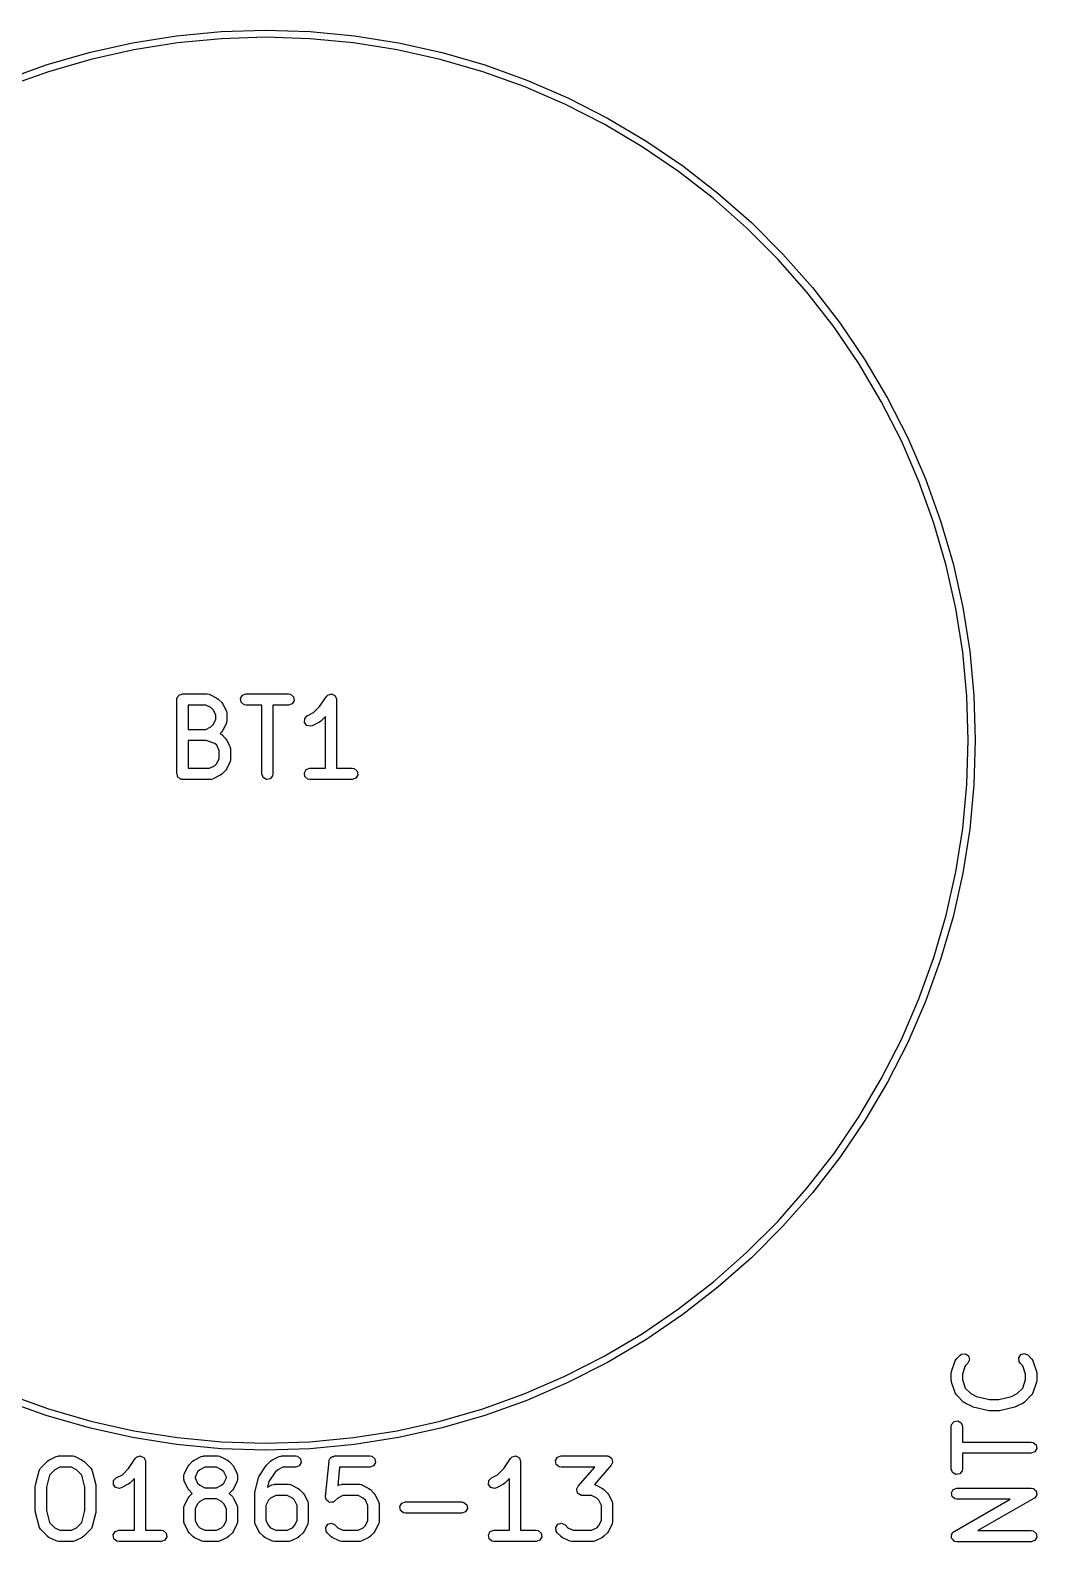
# Model space of a CAD drawing. Extents: x 0.07 to 2.33, y 0.11 to 1.81.
# Drawn here: x 0.623 to 1.156, y 1.013 to 1.813 of the extents above; entities that cross this region are included whole.
import ezdxf

# ---------------------------------------------------------------- set-up
doc = ezdxf.new("R2010")
doc.units = 0
doc.header["$MEASUREMENT"] = 0
doc.layers.add('BLACK', color=7, linetype='CONTINUOUS')

msp = doc.modelspace()

# ---------------------------------------------------------------- linework, layer by layer
at = {"layer": 'BLACK', "linetype": 'CONTINUOUS'}
for p, q in [((0.676792, 1.80633), (0.700121, 1.81003)), ((0.700121, 1.81003), (0.723636, 1.81225)), ((0.723636, 1.81225), (0.747244, 1.81299)), ((0.747244, 1.80925), (0.723871, 1.80851)), ((0.747244, 1.81299), (0.770852, 1.81225)), ((0.770617, 1.80851), (0.747244, 1.80925)), ((0.770852, 1.81225), (0.794367, 1.81003)), ((0.794367, 1.81003), (0.817697, 1.80633)), ((0.631059, 1.79459), (0.653741, 1.80118)), ((0.653741, 1.80118), (0.676792, 1.80633)), ((0.677494, 1.80265), (0.654672, 1.79755)), ((0.70059, 1.80631), (0.677494, 1.80265)), ((0.723871, 1.80851), (0.70059, 1.80631)), ((0.793898, 1.80631), (0.770617, 1.80851)), ((0.816995, 1.80265), (0.793898, 1.80631)), ((0.839816, 1.79755), (0.816995, 1.80265)), ((0.817697, 1.80633), (0.840748, 1.80118)), ((0.840748, 1.80118), (0.86343, 1.79459)), ((0.608835, 1.78659), (0.631059, 1.79459)), ((0.654672, 1.79755), (0.632216, 1.79103)), ((0.862272, 1.79103), (0.839816, 1.79755)), ((0.86343, 1.79459), (0.885653, 1.78659)), ((0.632216, 1.79103), (0.610214, 1.78311)), ((0.884274, 1.78311), (0.862272, 1.79103)), ((0.885653, 1.78659), (0.90733, 1.77721)), ((0.905736, 1.77382), (0.884274, 1.78311)), ((0.90733, 1.77721), (0.928376, 1.76649)), ((0.926571, 1.7632), (0.905736, 1.77382)), ((0.946699, 1.7513), (0.926571, 1.7632)), ((0.928376, 1.76649), (0.948707, 1.75446)), ((0.948707, 1.75446), (0.968242, 1.74119)), ((0.96604, 1.73816), (0.946699, 1.7513)), ((0.984518, 1.72382), (0.96604, 1.73816)), ((0.968242, 1.74119), (0.986905, 1.72671)), ((1.00206, 1.70836), (0.984518, 1.72382)), ((0.986905, 1.72671), (1.00462, 1.71109)), ((1.01859, 1.69182), (1.00206, 1.70836)), ((1.00462, 1.71109), (1.02132, 1.69439)), ((1.03406, 1.67428), (1.01859, 1.69182)), ((1.02132, 1.69439), (1.03694, 1.67667)), ((1.04839, 1.6558), (1.03406, 1.67428)), ((1.03694, 1.67667), (1.05142, 1.65801)), ((1.05142, 1.65801), (1.0647, 1.63847)), ((1.06154, 1.63646), (1.04839, 1.6558)), ((1.07344, 1.61634), (1.06154, 1.63646)), ((1.0647, 1.63847), (1.07672, 1.61814)), ((1.07672, 1.61814), (1.08744, 1.59709)), ((1.08406, 1.5955), (1.07344, 1.61634)), ((1.09334, 1.57404), (1.08406, 1.5955)), ((1.08744, 1.59709), (1.09683, 1.57542)), ((1.10126, 1.55204), (1.09334, 1.57404)), ((1.09683, 1.57542), (1.10483, 1.55319)), ((1.10483, 1.55319), (1.11142, 1.53051)), ((1.10779, 1.52958), (1.10126, 1.55204)), ((1.11289, 1.50676), (1.10779, 1.52958)), ((1.11142, 1.53051), (1.11657, 1.50746)), ((1.11655, 1.48366), (1.11289, 1.50676)), ((1.11657, 1.50746), (1.12026, 1.48413)), ((1.11875, 1.46038), (1.11655, 1.48366)), ((1.12026, 1.48413), (1.12249, 1.46062)), ((0.700234, 1.45857), (0.700302, 1.45895)), ((0.700234, 1.4192), (0.700234, 1.45857)), ((0.700279, 1.45908), (0.700345, 1.45919)), ((0.700302, 1.45895), (0.700279, 1.45908)), ((0.700345, 1.45919), (0.700412, 1.45958)), ((0.700412, 1.45958), (0.700906, 1.46017)), ((0.700906, 1.46017), (0.701289, 1.46083)), ((0.701289, 1.46083), (0.701539, 1.46092)), ((0.701539, 1.46092), (0.701711, 1.46112)), ((0.701711, 1.46112), (0.702466, 1.46126)), ((0.702466, 1.46126), (0.703187, 1.46152)), ((0.703187, 1.46152), (0.71631, 1.46152)), ((0.71631, 1.46152), (0.71732, 1.46134)), ((0.71732, 1.46134), (0.717456, 1.46123)), ((0.717456, 1.46123), (0.717631, 1.46121)), ((0.717631, 1.46121), (0.721381, 1.45933)), ((0.721381, 1.45933), (0.72209, 1.45881)), ((0.72209, 1.45881), (0.722148, 1.45878)), ((0.722148, 1.45878), (0.724023, 1.45691)), ((0.724023, 1.45691), (0.724529, 1.45618)), ((0.734025, 1.45908), (0.735035, 1.46083)), ((0.734376, 1.45709), (0.734025, 1.45908)), ((0.735923, 1.45579), (0.734376, 1.45709)), ((0.735035, 1.46083), (0.736933, 1.46152)), ((0.736933, 1.46152), (0.75943, 1.46152)), ((0.75943, 1.46152), (0.76044, 1.46134)), ((0.76044, 1.46134), (0.761987, 1.46004)), ((0.762338, 1.45805), (0.761328, 1.45631)), ((0.761987, 1.46004), (0.762338, 1.45805)), ((0.775883, 1.45482), (0.77947, 1.46021)), ((0.77947, 1.46021), (0.780179, 1.46095)), ((0.780179, 1.46095), (0.780342, 1.46099)), ((0.780342, 1.46099), (0.780451, 1.46112)), ((0.780451, 1.46112), (0.781295, 1.46127)), ((0.781295, 1.46127), (0.782117, 1.46151)), ((0.782117, 1.46151), (0.782273, 1.46145)), ((0.782273, 1.46145), (0.78244, 1.46148)), ((0.78244, 1.46148), (0.783182, 1.46105)), ((0.783182, 1.46105), (0.783967, 1.4607)), ((0.783967, 1.4607), (0.784042, 1.46055)), ((0.784042, 1.46055), (0.784189, 1.46047)), ((0.784189, 1.46047), (0.784482, 1.45966)), ((0.784482, 1.45966), (0.784862, 1.45889)), ((0.784862, 1.45889), (0.784822, 1.45873)), ((0.784822, 1.45873), (0.78488, 1.45857)), ((0.78488, 1.45857), (0.78488, 1.42215)), ((1.11948, 1.43701), (1.11875, 1.46038)), ((1.12249, 1.46062), (1.12323, 1.43701)), ((0.70614, 1.45561), (0.70614, 1.44277)), ((0.715613, 1.45561), (0.70614, 1.45561)), ((0.718311, 1.45427), (0.715613, 1.45561)), ((0.719508, 1.45307), (0.718311, 1.45427)), ((0.720857, 1.45037), (0.719508, 1.45307)), ((0.720857, 1.44802), (0.720857, 1.45037)), ((0.724529, 1.45618), (0.724576, 1.45614)), ((0.724576, 1.45614), (0.726451, 1.45239)), ((0.726451, 1.45239), (0.726743, 1.45141)), ((0.726743, 1.45141), (0.726702, 1.45123)), ((0.726702, 1.45123), (0.726762, 1.45107)), ((0.726762, 1.45107), (0.726762, 1.44732)), ((0.736933, 1.45561), (0.735923, 1.45579)), ((0.745229, 1.45561), (0.736933, 1.45561)), ((0.745229, 1.4192), (0.745229, 1.45561)), ((0.75943, 1.45561), (0.751134, 1.45561)), ((0.751134, 1.45561), (0.751134, 1.4192)), ((0.761328, 1.45631), (0.75943, 1.45561)), ((0.767969, 1.44849), (0.769358, 1.44996)), ((0.769358, 1.44996), (0.772679, 1.45162)), ((0.772679, 1.45162), (0.775883, 1.45482)), ((0.778974, 1.44956), (0.776516, 1.44711)), ((0.778974, 1.42215), (0.778974, 1.44956)), ((0.70614, 1.44277), (0.715613, 1.44277)), ((0.715613, 1.44277), (0.718311, 1.44412)), ((0.718311, 1.44412), (0.719508, 1.44532)), ((0.719508, 1.44532), (0.720857, 1.44802)), ((0.724023, 1.44148), (0.72314, 1.4406)), ((0.72405, 1.44154), (0.724023, 1.44148)), ((0.724576, 1.44225), (0.72405, 1.44154)), ((0.726451, 1.446), (0.724576, 1.44225)), ((0.726471, 1.44617), (0.726451, 1.446)), ((0.726584, 1.44631), (0.726471, 1.44617)), ((0.726762, 1.44732), (0.726584, 1.44631)), ((0.767848, 1.44648), (0.767969, 1.44849)), ((0.769052, 1.44486), (0.767848, 1.44648)), ((0.771016, 1.44439), (0.769052, 1.44486)), ((0.771999, 1.44468), (0.771016, 1.44439)), ((0.775749, 1.44655), (0.771999, 1.44468)), ((0.775793, 1.4466), (0.775749, 1.44655)), ((0.776516, 1.44711), (0.775793, 1.4466)), ((0.70614, 1.43687), (0.70614, 1.42215)), ((0.715831, 1.43687), (0.70614, 1.43687)), ((0.72034, 1.43536), (0.715831, 1.43687)), ((0.721383, 1.43432), (0.72034, 1.43536)), ((0.722731, 1.43162), (0.721383, 1.43432)), ((0.72314, 1.4406), (0.72377, 1.44026)), ((0.72377, 1.44026), (0.723863, 1.44011)), ((0.723863, 1.44011), (0.724023, 1.44003)), ((0.724023, 1.44003), (0.725897, 1.43816)), ((0.725897, 1.43816), (0.726404, 1.43744)), ((0.726404, 1.43744), (0.726451, 1.43739)), ((0.726451, 1.43739), (0.728325, 1.43364)), ((0.728325, 1.43364), (0.728618, 1.43266)), ((1.11875, 1.41363), (1.11948, 1.43701)), ((1.12323, 1.43701), (1.12249, 1.4134)), ((0.721383, 1.4247), (0.722731, 1.42739)), ((0.722731, 1.42739), (0.722731, 1.43162)), ((0.728325, 1.42538), (0.726451, 1.42163)), ((0.728345, 1.42555), (0.728325, 1.42538)), ((0.728459, 1.42569), (0.728345, 1.42555)), ((0.728637, 1.4267), (0.728459, 1.42569)), ((0.728618, 1.43266), (0.728577, 1.43249)), ((0.728577, 1.43249), (0.728637, 1.43232)), ((0.728637, 1.43232), (0.728637, 1.4267)), ((0.700497, 1.41848), (0.700234, 1.4192)), ((0.70063, 1.41772), (0.700497, 1.41848)), ((0.700834, 1.41755), (0.70063, 1.41772)), ((0.700925, 1.4173), (0.700834, 1.41755)), ((0.701589, 1.41692), (0.700925, 1.4173)), ((0.702177, 1.41642), (0.701589, 1.41692)), ((0.70614, 1.42215), (0.717488, 1.42215)), ((0.717488, 1.42215), (0.720186, 1.4235)), ((0.723255, 1.41843), (0.719506, 1.41656)), ((0.720186, 1.4235), (0.721383, 1.4247)), ((0.7233, 1.41848), (0.723255, 1.41843)), ((0.724023, 1.41898), (0.7233, 1.41848)), ((0.725897, 1.42086), (0.724023, 1.41898)), ((0.725925, 1.42092), (0.725897, 1.42086)), ((0.726451, 1.42163), (0.725925, 1.42092)), ((0.74592, 1.4173), (0.745229, 1.4192)), ((0.747669, 1.41629), (0.74592, 1.4173)), ((0.750956, 1.41819), (0.749658, 1.41664)), ((0.751134, 1.4192), (0.750956, 1.41819)), ((0.767771, 1.41971), (0.768781, 1.42146)), ((0.768121, 1.41772), (0.767771, 1.41971)), ((0.769669, 1.41642), (0.768121, 1.41772)), ((0.768781, 1.42146), (0.770679, 1.42215)), ((0.770679, 1.42215), (0.778974, 1.42215)), ((0.78488, 1.42215), (0.793176, 1.42215)), ((0.793176, 1.42215), (0.794186, 1.42197)), ((0.795074, 1.41694), (0.793176, 1.41624)), ((0.794186, 1.42197), (0.795733, 1.42067)), ((0.796084, 1.41868), (0.795074, 1.41694)), ((0.795733, 1.42067), (0.796084, 1.41868)), ((0.702561, 1.41636), (0.702177, 1.41642)), ((0.702674, 1.41629), (0.702561, 1.41636)), ((0.702804, 1.41631), (0.702674, 1.41629)), ((0.703187, 1.41624), (0.702804, 1.41631)), ((0.718185, 1.41624), (0.703187, 1.41624)), ((0.718351, 1.41631), (0.718185, 1.41624)), ((0.718523, 1.41626), (0.718351, 1.41631)), ((0.719506, 1.41656), (0.718523, 1.41626)), ((0.749658, 1.41664), (0.747669, 1.41629)), ((0.770679, 1.41624), (0.769669, 1.41642)), ((0.793176, 1.41624), (0.770679, 1.41624)), ((1.11655, 1.39035), (1.11875, 1.41363)), ((1.12249, 1.4134), (1.12026, 1.38988)), ((1.11289, 1.36726), (1.11655, 1.39035)), ((1.12026, 1.38988), (1.11657, 1.36656)), ((1.10779, 1.34444), (1.11289, 1.36726)), ((1.11657, 1.36656), (1.11142, 1.3435)), ((1.10126, 1.32198), (1.10779, 1.34444)), ((1.11142, 1.3435), (1.10483, 1.32082)), ((1.09334, 1.29998), (1.10126, 1.32198)), ((1.10483, 1.32082), (1.09683, 1.2986)), ((1.08406, 1.27852), (1.09334, 1.29998)), ((1.09683, 1.2986), (1.08744, 1.27692)), ((1.07344, 1.25768), (1.08406, 1.27852)), ((1.08744, 1.27692), (1.07672, 1.25588)), ((1.06154, 1.23755), (1.07344, 1.25768)), ((1.07672, 1.25588), (1.0647, 1.23555)), ((1.04839, 1.21821), (1.06154, 1.23755)), ((1.0647, 1.23555), (1.05142, 1.21601)), ((1.03406, 1.19973), (1.04839, 1.21821)), ((1.05142, 1.21601), (1.03694, 1.19735)), ((1.01859, 1.18219), (1.03406, 1.19973)), ((1.03694, 1.19735), (1.02132, 1.17963)), ((1.00206, 1.16566), (1.01859, 1.18219)), ((1.02132, 1.17963), (1.00462, 1.16293)), ((0.984518, 1.15019), (1.00206, 1.16566)), ((1.00462, 1.16293), (0.986905, 1.14731)), ((0.96604, 1.13586), (0.984518, 1.15019)), ((0.986905, 1.14731), (0.968242, 1.13283)), ((0.946699, 1.12272), (0.96604, 1.13586)), ((0.968242, 1.13283), (0.948707, 1.11955)), ((0.926571, 1.11081), (0.946699, 1.12272)), ((0.948707, 1.11955), (0.928376, 1.10753)), ((0.905736, 1.1002), (0.926571, 1.11081)), ((0.928376, 1.10753), (0.90733, 1.09681)), ((1.11068, 1.10267), (1.11255, 1.1083)), ((1.11255, 1.1083), (1.11304, 1.1092)), ((1.11304, 1.1092), (1.11319, 1.10929)), ((1.11319, 1.10929), (1.11327, 1.10945)), ((1.11327, 1.10945), (1.11514, 1.11132)), ((1.11514, 1.11132), (1.11598, 1.11191)), ((1.11598, 1.11191), (1.11799, 1.11209)), ((1.11794, 1.10577), (1.11643, 1.10126)), ((1.11932, 1.10715), (1.11794, 1.10577)), ((1.11799, 1.11209), (1.11965, 1.11093)), ((1.12017, 1.10898), (1.11932, 1.10715)), ((1.11965, 1.11093), (1.12017, 1.10898)), ((1.14625, 1.11), (1.14741, 1.11166)), ((1.14642, 1.10799), (1.14625, 1.11)), ((1.14701, 1.10715), (1.14642, 1.10799)), ((1.14839, 1.10577), (1.14701, 1.10715)), ((1.14741, 1.11166), (1.14936, 1.11218)), ((1.1499, 1.10126), (1.14839, 1.10577)), ((1.14936, 1.11218), (1.15119, 1.11132)), ((1.15119, 1.11132), (1.15306, 1.10945)), ((1.15306, 1.10945), (1.15365, 1.10861)), ((1.15365, 1.10861), (1.15367, 1.10843)), ((1.15367, 1.10843), (1.15378, 1.1083)), ((1.15378, 1.1083), (1.15565, 1.10267)), ((0.884274, 1.09091), (0.905736, 1.1002)), ((0.90733, 1.09681), (0.885653, 1.08743)), ((1.11053, 1.10174), (1.11068, 1.10261)), ((1.11053, 1.09799), (1.11053, 1.10174)), ((1.11055, 1.09793), (1.11053, 1.09799)), ((1.11068, 1.09705), (1.11055, 1.09793)), ((1.11068, 1.10261), (1.11068, 1.10267)), ((1.11255, 1.09143), (1.11068, 1.09705)), ((1.11643, 1.10126), (1.11643, 1.09847)), ((1.11643, 1.09847), (1.11794, 1.09396)), ((1.14839, 1.09396), (1.1499, 1.09847)), ((1.1499, 1.09847), (1.1499, 1.10126)), ((1.15565, 1.09705), (1.15378, 1.09143)), ((1.15565, 1.10267), (1.15578, 1.1018)), ((1.1558, 1.09799), (1.15565, 1.09712)), ((1.15565, 1.09712), (1.15565, 1.09705)), ((1.15578, 1.1018), (1.1558, 1.10174)), ((1.1558, 1.10174), (1.1558, 1.09799)), ((0.610214, 1.09091), (0.632216, 1.08299)), ((0.862272, 1.08299), (0.884274, 1.09091)), ((1.11266, 1.09129), (1.11255, 1.09143)), ((1.11268, 1.09112), (1.11266, 1.09129)), ((1.11327, 1.09028), (1.11268, 1.09112)), ((1.11702, 1.08653), (1.11327, 1.09028)), ((1.11794, 1.09396), (1.12085, 1.09104)), ((1.12085, 1.09104), (1.12388, 1.08953)), ((1.12388, 1.08953), (1.13072, 1.08782)), ((1.13561, 1.08782), (1.14245, 1.08953)), ((1.14245, 1.08953), (1.14548, 1.09104)), ((1.14548, 1.09104), (1.14839, 1.09396)), ((1.15306, 1.09028), (1.14931, 1.08653)), ((1.15314, 1.09044), (1.15306, 1.09028)), ((1.15329, 1.09053), (1.15314, 1.09044)), ((1.15378, 1.09143), (1.15329, 1.09053)), ((0.631059, 1.07943), (0.608835, 1.08743)), ((0.632216, 1.08299), (0.654672, 1.07646)), ((0.839816, 1.07646), (0.862272, 1.08299)), ((0.885653, 1.08743), (0.86343, 1.07943)), ((1.11707, 1.0865), (1.11702, 1.08653)), ((1.11778, 1.08597), (1.11707, 1.0865)), ((1.12153, 1.0841), (1.11778, 1.08597)), ((1.12167, 1.08408), (1.12153, 1.0841)), ((1.12214, 1.08388), (1.12167, 1.08408)), ((1.12964, 1.082), (1.12214, 1.08388)), ((1.12977, 1.08201), (1.12964, 1.082)), ((1.13035, 1.08191), (1.12977, 1.08201)), ((1.13598, 1.08191), (1.13035, 1.08191)), ((1.13072, 1.08782), (1.13561, 1.08782)), ((1.1361, 1.08196), (1.13598, 1.08191)), ((1.13669, 1.082), (1.1361, 1.08196)), ((1.14419, 1.08388), (1.13669, 1.082)), ((1.14431, 1.08395), (1.14419, 1.08388)), ((1.1448, 1.0841), (1.14431, 1.08395)), ((1.14855, 1.08597), (1.1448, 1.0841)), ((1.14859, 1.08602), (1.14855, 1.08597)), ((1.14931, 1.08653), (1.14859, 1.08602)), ((0.653741, 1.07284), (0.631059, 1.07943)), ((0.676792, 1.06768), (0.653741, 1.07284)), ((0.654672, 1.07646), (0.677494, 1.07136)), ((0.816995, 1.07136), (0.839816, 1.07646)), ((0.840748, 1.07284), (0.817697, 1.06768)), ((0.86343, 1.07943), (0.840748, 1.07284)), ((1.11053, 1.07362), (1.1107, 1.07463)), ((1.11053, 1.05112), (1.11053, 1.07362)), ((1.1107, 1.07463), (1.112, 1.07617)), ((1.112, 1.07617), (1.11399, 1.07652)), ((1.11399, 1.07652), (1.11574, 1.07551)), ((1.11574, 1.07551), (1.11643, 1.07362)), ((1.11643, 1.07362), (1.11643, 1.06532)), ((0.700121, 1.06399), (0.676792, 1.06768)), ((0.677494, 1.07136), (0.70059, 1.0677)), ((0.70059, 1.0677), (0.723871, 1.0655)), ((0.723871, 1.0655), (0.747244, 1.06477)), ((0.747244, 1.06477), (0.770617, 1.0655)), ((0.770617, 1.0655), (0.793898, 1.0677)), ((0.793898, 1.0677), (0.816995, 1.07136)), ((0.817697, 1.06768), (0.794367, 1.06399)), ((1.11643, 1.06532), (1.15285, 1.06532)), ((1.15285, 1.06532), (1.15386, 1.06514)), ((1.15386, 1.06514), (1.15541, 1.06384)), ((0.6325, 1.05579), (0.63625, 1.05767)), ((0.63625, 1.05767), (0.637233, 1.05796)), ((0.637233, 1.05796), (0.637404, 1.05792)), ((0.637404, 1.05792), (0.63757, 1.05798)), ((0.63757, 1.05798), (0.645069, 1.05798)), ((0.645069, 1.05798), (0.646079, 1.0578)), ((0.646079, 1.0578), (0.646214, 1.05769)), ((0.646214, 1.05769), (0.64639, 1.05767)), ((0.64639, 1.05767), (0.650139, 1.05579)), ((0.674646, 1.05128), (0.678233, 1.05666)), ((0.678233, 1.05666), (0.678941, 1.0574)), ((0.678941, 1.0574), (0.679104, 1.05745)), ((0.679104, 1.05745), (0.679214, 1.05758)), ((0.679214, 1.05758), (0.680057, 1.05773)), ((0.680057, 1.05773), (0.68088, 1.05797)), ((0.68088, 1.05797), (0.681035, 1.0579)), ((0.681035, 1.0579), (0.681203, 1.05793)), ((0.681203, 1.05793), (0.681945, 1.0575)), ((0.681945, 1.0575), (0.68273, 1.05716)), ((0.68273, 1.05716), (0.682805, 1.05701)), ((0.682805, 1.05701), (0.682952, 1.05692)), ((0.682952, 1.05692), (0.683245, 1.05612)), ((0.723636, 1.06177), (0.700121, 1.06399)), ((0.709366, 1.05579), (0.713115, 1.05767)), ((0.713115, 1.05767), (0.714098, 1.05796)), ((0.714098, 1.05796), (0.71427, 1.05792)), ((0.71427, 1.05792), (0.714436, 1.05798)), ((0.714436, 1.05798), (0.721935, 1.05798)), ((0.721935, 1.05798), (0.722945, 1.0578)), ((0.722945, 1.0578), (0.72308, 1.05769)), ((0.72308, 1.05769), (0.723255, 1.05767)), ((0.723255, 1.05767), (0.727005, 1.05579)), ((0.747244, 1.06102), (0.723636, 1.06177)), ((0.770852, 1.06177), (0.747244, 1.06102)), ((0.75061, 1.05579), (0.75436, 1.05767)), ((0.75436, 1.05767), (0.755343, 1.05796)), ((0.755343, 1.05796), (0.755515, 1.05792)), ((0.755515, 1.05792), (0.755681, 1.05798)), ((0.755681, 1.05798), (0.76318, 1.05798)), ((0.76318, 1.05798), (0.764189, 1.0578)), ((0.764189, 1.0578), (0.765737, 1.0565)), ((0.794367, 1.06399), (0.770852, 1.06177)), ((0.781142, 1.05631), (0.78159, 1.05674)), ((0.78159, 1.05674), (0.781904, 1.05729)), ((0.781904, 1.05729), (0.782292, 1.05743)), ((0.782292, 1.05743), (0.782587, 1.05772)), ((0.782587, 1.05772), (0.783213, 1.05776)), ((0.783213, 1.05776), (0.783802, 1.05798)), ((0.783802, 1.05798), (0.80255, 1.05798)), ((0.80255, 1.05798), (0.80356, 1.0578)), ((0.80356, 1.0578), (0.805107, 1.0565)), ((0.873371, 1.05128), (0.876958, 1.05666)), ((0.876958, 1.05666), (0.877667, 1.0574)), ((0.877667, 1.0574), (0.87783, 1.05745)), ((0.87783, 1.05745), (0.877939, 1.05758)), ((0.877939, 1.05758), (0.878782, 1.05773)), ((0.878782, 1.05773), (0.879605, 1.05797)), ((0.879605, 1.05797), (0.879761, 1.0579)), ((0.879761, 1.0579), (0.879928, 1.05793)), ((0.879928, 1.05793), (0.88067, 1.0575)), ((0.88067, 1.0575), (0.881455, 1.05716)), ((0.881455, 1.05716), (0.88153, 1.05701)), ((0.88153, 1.05701), (0.881677, 1.05692)), ((0.881677, 1.05692), (0.88197, 1.05612)), ((0.900879, 1.05554), (0.901889, 1.05729)), ((0.901889, 1.05729), (0.903787, 1.05798)), ((0.903787, 1.05798), (0.928159, 1.05798)), ((0.928159, 1.05798), (0.928596, 1.0579)), ((0.928596, 1.0579), (0.928732, 1.05792)), ((0.928732, 1.05792), (0.928836, 1.05786)), ((0.928836, 1.05786), (0.929169, 1.0578)), ((0.929169, 1.0578), (0.929779, 1.05729)), ((0.929779, 1.05729), (0.93046, 1.05688)), ((0.93046, 1.05688), (0.930536, 1.05665)), ((0.930536, 1.05665), (0.930716, 1.0565)), ((1.15285, 1.05942), (1.11643, 1.05942)), ((1.11643, 1.05942), (1.11643, 1.05112)), ((1.15475, 1.06011), (1.15285, 1.05942)), ((1.15576, 1.06186), (1.15475, 1.06011)), ((1.15541, 1.06384), (1.15576, 1.06186)), ((0.625332, 1.04262), (0.627207, 1.05012)), ((0.627207, 1.05012), (0.627624, 1.05105)), ((0.627624, 1.05105), (0.62786, 1.05122)), ((0.62786, 1.05122), (0.627983, 1.05149)), ((0.627983, 1.05149), (0.631733, 1.05524)), ((0.631733, 1.05524), (0.632456, 1.05574)), ((0.632456, 1.05574), (0.6325, 1.05579)), ((0.63557, 1.05072), (0.632737, 1.04789)), ((0.638267, 1.05207), (0.63557, 1.05072)), ((0.644372, 1.05207), (0.638267, 1.05207)), ((0.64707, 1.05072), (0.644372, 1.05207)), ((0.649902, 1.04789), (0.64707, 1.05072)), ((0.650139, 1.05579), (0.650848, 1.05526)), ((0.650848, 1.05526), (0.650907, 1.05524)), ((0.650907, 1.05524), (0.654656, 1.05149)), ((0.654656, 1.05149), (0.655245, 1.05065)), ((0.655245, 1.05065), (0.65527, 1.05036)), ((0.65527, 1.05036), (0.655433, 1.05012)), ((0.655433, 1.05012), (0.657308, 1.04262)), ((0.671442, 1.04808), (0.674646, 1.05128)), ((0.683245, 1.05612), (0.683625, 1.05535)), ((0.683625, 1.05535), (0.683585, 1.05518)), ((0.683585, 1.05518), (0.683643, 1.05502)), ((0.683643, 1.05502), (0.683643, 1.01861)), ((0.704162, 1.04854), (0.704275, 1.04867)), ((0.704275, 1.04867), (0.704296, 1.04885)), ((0.704296, 1.04885), (0.70617, 1.0526)), ((0.70617, 1.0526), (0.706696, 1.0533)), ((0.706696, 1.0533), (0.706723, 1.05336)), ((0.706723, 1.05336), (0.708598, 1.05524)), ((0.708598, 1.05524), (0.709321, 1.05574)), ((0.709321, 1.05574), (0.709366, 1.05579)), ((0.711238, 1.04953), (0.709889, 1.04683)), ((0.712435, 1.05072), (0.711238, 1.04953)), ((0.715133, 1.05207), (0.712435, 1.05072)), ((0.721238, 1.05207), (0.715133, 1.05207)), ((0.723935, 1.05072), (0.721238, 1.05207)), ((0.725132, 1.04953), (0.723935, 1.05072)), ((0.726481, 1.04683), (0.725132, 1.04953)), ((0.727005, 1.05579), (0.727714, 1.05526)), ((0.727714, 1.05526), (0.727772, 1.05524)), ((0.727772, 1.05524), (0.729647, 1.05336)), ((0.729647, 1.05336), (0.730153, 1.05264)), ((0.730153, 1.05264), (0.7302, 1.0526)), ((0.7302, 1.0526), (0.732075, 1.04885)), ((0.732075, 1.04885), (0.732367, 1.04786)), ((0.74385, 1.04729), (0.747599, 1.05291)), ((0.747599, 1.05291), (0.74791, 1.05324)), ((0.74791, 1.05324), (0.747968, 1.05336)), ((0.747968, 1.05336), (0.749843, 1.05524)), ((0.752351, 1.04939), (0.749047, 1.04444)), ((0.749843, 1.05524), (0.750566, 1.05574)), ((0.750566, 1.05574), (0.75061, 1.05579)), ((0.75368, 1.05072), (0.752351, 1.04939)), ((0.756378, 1.05207), (0.75368, 1.05072)), ((0.76318, 1.05207), (0.756378, 1.05207)), ((0.765078, 1.05276), (0.76318, 1.05207)), ((0.766087, 1.05451), (0.765078, 1.05276)), ((0.765737, 1.0565), (0.766087, 1.05451)), ((0.778989, 1.03657), (0.780864, 1.05532)), ((0.780864, 1.05532), (0.780906, 1.05547)), ((0.780894, 1.05554), (0.780955, 1.05564)), ((0.780906, 1.05547), (0.780894, 1.05554)), ((0.780955, 1.05564), (0.781142, 1.05631)), ((0.786474, 1.05207), (0.785497, 1.0423)), ((0.80255, 1.05207), (0.786474, 1.05207)), ((0.804448, 1.05276), (0.80255, 1.05207)), ((0.805458, 1.05451), (0.804448, 1.05276)), ((0.805107, 1.0565), (0.805458, 1.05451)), ((0.870167, 1.04808), (0.873371, 1.05128)), ((0.88197, 1.05612), (0.88235, 1.05535)), ((0.88235, 1.05535), (0.88231, 1.05518)), ((0.88231, 1.05518), (0.882368, 1.05502)), ((0.882368, 1.05502), (0.882368, 1.01861)), ((0.90123, 1.05355), (0.900879, 1.05554)), ((0.902777, 1.05225), (0.90123, 1.05355)), ((0.903787, 1.05207), (0.902777, 1.05225)), ((0.921652, 1.05207), (0.903787, 1.05207)), ((0.912813, 1.04197), (0.921652, 1.05207)), ((0.930381, 1.05308), (0.921425, 1.04284)), ((0.930669, 1.05382), (0.930381, 1.05308)), ((0.931067, 1.05451), (0.930669, 1.05382)), ((0.930716, 1.0565), (0.930854, 1.05572)), ((0.930854, 1.05572), (0.931111, 1.05496)), ((0.931111, 1.05496), (0.931026, 1.05474)), ((0.931026, 1.05474), (0.931067, 1.05451)), ((1.11122, 1.04922), (1.11053, 1.05112)), ((1.11297, 1.04821), (1.11122, 1.04922)), ((1.11625, 1.05011), (1.11496, 1.04856)), ((1.11643, 1.05112), (1.11625, 1.05011)), ((0.625244, 1.0419), (0.625346, 1.04248)), ((0.625244, 1.02878), (0.625244, 1.0419)), ((0.625346, 1.04248), (0.625332, 1.04262)), ((0.632737, 1.04789), (0.631149, 1.04154)), ((0.631149, 1.04154), (0.631149, 1.02914)), ((0.65149, 1.04154), (0.649902, 1.04789)), ((0.65149, 1.02914), (0.65149, 1.04154)), ((0.657308, 1.04262), (0.657349, 1.04203)), ((0.657349, 1.04203), (0.657396, 1.0419)), ((0.657396, 1.0419), (0.657396, 1.02878)), ((0.666611, 1.04293), (0.666732, 1.04495)), ((0.667814, 1.04131), (0.666611, 1.04293)), ((0.666732, 1.04495), (0.668121, 1.04642)), ((0.669779, 1.04084), (0.667814, 1.04131)), ((0.668121, 1.04642), (0.671442, 1.04808)), ((0.670762, 1.04113), (0.669779, 1.04084)), ((0.674511, 1.04301), (0.670762, 1.04113)), ((0.674556, 1.04306), (0.674511, 1.04301)), ((0.675279, 1.04356), (0.674556, 1.04306)), ((0.677737, 1.04602), (0.675279, 1.04356)), ((0.677737, 1.01861), (0.677737, 1.04602)), ((0.703984, 1.04753), (0.704162, 1.04854)), ((0.703984, 1.04565), (0.703984, 1.04753)), ((0.704044, 1.04548), (0.703984, 1.04565)), ((0.704003, 1.04531), (0.704044, 1.04548)), ((0.704296, 1.04433), (0.704003, 1.04531)), ((0.70617, 1.04058), (0.704296, 1.04433)), ((0.706217, 1.04054), (0.70617, 1.04058)), ((0.709889, 1.04683), (0.709889, 1.04635)), ((0.709889, 1.04635), (0.711238, 1.04365)), ((0.711238, 1.04365), (0.712435, 1.04245)), ((0.712435, 1.04245), (0.715133, 1.0411)), ((0.715133, 1.0411), (0.721238, 1.0411)), ((0.721238, 1.0411), (0.723935, 1.04245)), ((0.723935, 1.04245), (0.725132, 1.04365)), ((0.725132, 1.04365), (0.726481, 1.04635)), ((0.726481, 1.04635), (0.726481, 1.04683)), ((0.7302, 1.04058), (0.729674, 1.03987)), ((0.732075, 1.04433), (0.7302, 1.04058)), ((0.732095, 1.04451), (0.732075, 1.04433)), ((0.732209, 1.04464), (0.732095, 1.04451)), ((0.732387, 1.04565), (0.732209, 1.04464)), ((0.732367, 1.04786), (0.732326, 1.04769)), ((0.732326, 1.04769), (0.732387, 1.04753)), ((0.732387, 1.04753), (0.732387, 1.04565)), ((0.741567, 1.03887), (0.743442, 1.04637)), ((0.743442, 1.04637), (0.743846, 1.04727)), ((0.743846, 1.04727), (0.74385, 1.04729)), ((0.749047, 1.04444), (0.748318, 1.04152)), ((0.748318, 1.04152), (0.75061, 1.04267)), ((0.75061, 1.04267), (0.751593, 1.04296)), ((0.751593, 1.04296), (0.751765, 1.04292)), ((0.751765, 1.04292), (0.751931, 1.04298)), ((0.751931, 1.04298), (0.75943, 1.04298)), ((0.75943, 1.04298), (0.76044, 1.0428)), ((0.76044, 1.0428), (0.760575, 1.04269)), ((0.760575, 1.04269), (0.760751, 1.04267)), ((0.760751, 1.04267), (0.7645, 1.04079)), ((0.7645, 1.04079), (0.765209, 1.04027)), ((0.785497, 1.0423), (0.786231, 1.04267)), ((0.786231, 1.04267), (0.787214, 1.04296)), ((0.787214, 1.04296), (0.787386, 1.04292)), ((0.787386, 1.04292), (0.787552, 1.04298)), ((0.787552, 1.04298), (0.796925, 1.04298)), ((0.796925, 1.04298), (0.797935, 1.0428)), ((0.797935, 1.0428), (0.798071, 1.04269)), ((0.798071, 1.04269), (0.798246, 1.04267)), ((0.798246, 1.04267), (0.801995, 1.04079)), ((0.801995, 1.04079), (0.802704, 1.04027)), ((0.865336, 1.04293), (0.865457, 1.04495)), ((0.86654, 1.04131), (0.865336, 1.04293)), ((0.865457, 1.04495), (0.866846, 1.04642)), ((0.868504, 1.04084), (0.86654, 1.04131)), ((0.866846, 1.04642), (0.870167, 1.04808)), ((0.869487, 1.04113), (0.868504, 1.04084)), ((0.873236, 1.04301), (0.869487, 1.04113)), ((0.873281, 1.04306), (0.873236, 1.04301)), ((0.874004, 1.04356), (0.873281, 1.04306)), ((0.876462, 1.04602), (0.874004, 1.04356)), ((0.876462, 1.01861), (0.876462, 1.04602)), ((0.912128, 1.04054), (0.912526, 1.04123)), ((0.912526, 1.04123), (0.912813, 1.04197)), ((0.921425, 1.04284), (0.92167, 1.0428)), ((0.92167, 1.0428), (0.921805, 1.04269)), ((0.921805, 1.04269), (0.92198, 1.04267)), ((0.92198, 1.04267), (0.92573, 1.04079)), ((0.92573, 1.04079), (0.926439, 1.04027)), ((1.11158, 1.04026), (1.11348, 1.04095)), ((1.11496, 1.04856), (1.11297, 1.04821)), ((1.11348, 1.04095), (1.15285, 1.04095)), ((1.15285, 1.04095), (1.15386, 1.04077)), ((1.15386, 1.04077), (1.15407, 1.0406)), ((1.15407, 1.0406), (1.15434, 1.04055)), ((0.704296, 1.03197), (0.70617, 1.03572)), ((0.70617, 1.03572), (0.706696, 1.03643)), ((0.706723, 1.03981), (0.706217, 1.04054)), ((0.706696, 1.03643), (0.706723, 1.03649)), ((0.708385, 1.03815), (0.706723, 1.03981)), ((0.706723, 1.03649), (0.708385, 1.03815)), ((0.711238, 1.03265), (0.709889, 1.02996)), ((0.712435, 1.03385), (0.711238, 1.03265)), ((0.715133, 1.0352), (0.712435, 1.03385)), ((0.721238, 1.0352), (0.715133, 1.0352)), ((0.723935, 1.03385), (0.721238, 1.0352)), ((0.725132, 1.03265), (0.723935, 1.03385)), ((0.726481, 1.02996), (0.725132, 1.03265)), ((0.729647, 1.03981), (0.727985, 1.03815)), ((0.727985, 1.03815), (0.729647, 1.03649)), ((0.729674, 1.03987), (0.729647, 1.03981)), ((0.729647, 1.03649), (0.730153, 1.03577)), ((0.730153, 1.03577), (0.7302, 1.03572)), ((0.7302, 1.03572), (0.732075, 1.03197)), ((0.741479, 1.03815), (0.741581, 1.03873)), ((0.741479, 1.02315), (0.741479, 1.03815)), ((0.741581, 1.03873), (0.741567, 1.03887)), ((0.748733, 1.03453), (0.747385, 1.03183)), ((0.749931, 1.03572), (0.748733, 1.03453)), ((0.752628, 1.03707), (0.749931, 1.03572)), ((0.758733, 1.03707), (0.752628, 1.03707)), ((0.76143, 1.03572), (0.758733, 1.03707)), ((0.762628, 1.03453), (0.76143, 1.03572)), ((0.763976, 1.03183), (0.762628, 1.03453)), ((0.765209, 1.04027), (0.765267, 1.04024)), ((0.765267, 1.04024), (0.767142, 1.03836)), ((0.767142, 1.03836), (0.767648, 1.03764)), ((0.767648, 1.03764), (0.767695, 1.0376)), ((0.767695, 1.0376), (0.76957, 1.03385)), ((0.76957, 1.03385), (0.769863, 1.03286)), ((0.769863, 1.03286), (0.769821, 1.03269)), ((0.769821, 1.03269), (0.769882, 1.03253)), ((0.778986, 1.03653), (0.778994, 1.03655)), ((0.779243, 1.03557), (0.778986, 1.03653)), ((0.778994, 1.03655), (0.778989, 1.03657)), ((0.779488, 1.03461), (0.779243, 1.03557)), ((0.779503, 1.0346), (0.779488, 1.03461)), ((0.779508, 1.03458), (0.779503, 1.0346)), ((0.780321, 1.03401), (0.779508, 1.03458)), ((0.781128, 1.03343), (0.780321, 1.03401)), ((0.781147, 1.03344), (0.781128, 1.03343)), ((0.781163, 1.03342), (0.781147, 1.03344)), ((0.782151, 1.03351), (0.781163, 1.03342)), ((0.783142, 1.03359), (0.782151, 1.03351)), ((0.783156, 1.0336), (0.783142, 1.03359)), ((0.783175, 1.0336), (0.783156, 1.0336)), ((0.784015, 1.03419), (0.783175, 1.0336)), ((0.785551, 1.03572), (0.784015, 1.03419)), ((0.788249, 1.03707), (0.785551, 1.03572)), ((0.796228, 1.03707), (0.788249, 1.03707)), ((0.798926, 1.03572), (0.796228, 1.03707)), ((0.800123, 1.03453), (0.798926, 1.03572)), ((0.801472, 1.03183), (0.800123, 1.03453)), ((0.802704, 1.04027), (0.802763, 1.04024)), ((0.802763, 1.04024), (0.804638, 1.03836)), ((0.804638, 1.03836), (0.805144, 1.03764)), ((0.805144, 1.03764), (0.805191, 1.0376)), ((0.805191, 1.0376), (0.807065, 1.03385)), ((0.807065, 1.03385), (0.807358, 1.03286)), ((0.807358, 1.03286), (0.807317, 1.03269)), ((0.807317, 1.03269), (0.807377, 1.03253)), ((0.818389, 1.03117), (0.819399, 1.03291)), ((0.819399, 1.03291), (0.821297, 1.03361)), ((0.821297, 1.03361), (0.851294, 1.03361)), ((0.851294, 1.03361), (0.852304, 1.03343)), ((0.852304, 1.03343), (0.853851, 1.03213)), ((0.912083, 1.04009), (0.912169, 1.04031)), ((0.91234, 1.03933), (0.912083, 1.04009)), ((0.912169, 1.04031), (0.912128, 1.04054)), ((0.912478, 1.03855), (0.91234, 1.03933)), ((0.912659, 1.0384), (0.912478, 1.03855)), ((0.912735, 1.03818), (0.912659, 1.0384)), ((0.913416, 1.03776), (0.912735, 1.03818)), ((0.914026, 1.03725), (0.913416, 1.03776)), ((0.914358, 1.03719), (0.914026, 1.03725)), ((0.914463, 1.03713), (0.914358, 1.03719)), ((0.914598, 1.03715), (0.914463, 1.03713)), ((0.915036, 1.03707), (0.914598, 1.03715)), ((0.919963, 1.03707), (0.915036, 1.03707)), ((0.92266, 1.03572), (0.919963, 1.03707)), ((0.923857, 1.03453), (0.92266, 1.03572)), ((0.925206, 1.03183), (0.923857, 1.03453)), ((0.926439, 1.04027), (0.926497, 1.04024)), ((0.926497, 1.04024), (0.928372, 1.03836)), ((0.928372, 1.03836), (0.928878, 1.03764)), ((0.928878, 1.03764), (0.928925, 1.0376)), ((0.928925, 1.0376), (0.9308, 1.03385)), ((0.9308, 1.03385), (0.931092, 1.03286)), ((0.931092, 1.03286), (0.931051, 1.03269)), ((0.931051, 1.03269), (0.931112, 1.03253)), ((1.11057, 1.03851), (1.11158, 1.04026)), ((1.11092, 1.03652), (1.11057, 1.03851)), ((1.11247, 1.03522), (1.11092, 1.03652)), ((1.11201, 1.01806), (1.14173, 1.03504)), ((1.11348, 1.03504), (1.11247, 1.03522)), ((1.14173, 1.03504), (1.11348, 1.03504)), ((1.15431, 1.03543), (1.1246, 1.01845)), ((1.15449, 1.03564), (1.15431, 1.03543)), ((1.15434, 1.04055), (1.15482, 1.03996)), ((1.15475, 1.03573), (1.15449, 1.03564)), ((1.15513, 1.03639), (1.15475, 1.03573)), ((1.15482, 1.03996), (1.15541, 1.03947)), ((1.15562, 1.03697), (1.15513, 1.03639)), ((1.15541, 1.03947), (1.15545, 1.0392)), ((1.15545, 1.0392), (1.15563, 1.03899)), ((1.15576, 1.03748), (1.15562, 1.03725)), ((1.15562, 1.03725), (1.15562, 1.03697)), ((1.15563, 1.03899), (1.15563, 1.03823)), ((1.15563, 1.03823), (1.15576, 1.03748)), ((0.62529, 1.02865), (0.625244, 1.02878)), ((0.625332, 1.02806), (0.62529, 1.02865)), ((0.627207, 1.02056), (0.625332, 1.02806)), ((0.631149, 1.02914), (0.632737, 1.02279)), ((0.649902, 1.02279), (0.65149, 1.02914)), ((0.657308, 1.02806), (0.655433, 1.02056)), ((0.657396, 1.02878), (0.657294, 1.0282)), ((0.657294, 1.0282), (0.657308, 1.02806)), ((0.703984, 1.03065), (0.704162, 1.03166)), ((0.703984, 1.02315), (0.703984, 1.03065)), ((0.704162, 1.03166), (0.704275, 1.0318)), ((0.704275, 1.0318), (0.704296, 1.03197)), ((0.709889, 1.02996), (0.709889, 1.02385)), ((0.726481, 1.02385), (0.726481, 1.02996)), ((0.732075, 1.03197), (0.732367, 1.03099)), ((0.732367, 1.03099), (0.732326, 1.03082)), ((0.732326, 1.03082), (0.732387, 1.03065)), ((0.732387, 1.03065), (0.732387, 1.02315)), ((0.747385, 1.03183), (0.747385, 1.02385)), ((0.763976, 1.02385), (0.763976, 1.03183)), ((0.769882, 1.03253), (0.769882, 1.02315)), ((0.801472, 1.02385), (0.801472, 1.03183)), ((0.807377, 1.03253), (0.807377, 1.02315)), ((0.81874, 1.02918), (0.818389, 1.03117)), ((0.820287, 1.02788), (0.81874, 1.02918)), ((0.821297, 1.0277), (0.820287, 1.02788)), ((0.851294, 1.0277), (0.821297, 1.0277)), ((0.853192, 1.02839), (0.851294, 1.0277)), ((0.854201, 1.03014), (0.853192, 1.02839)), ((0.853851, 1.03213), (0.854201, 1.03014)), ((0.925206, 1.02385), (0.925206, 1.03183)), ((0.931112, 1.03253), (0.931112, 1.02315)), ((0.62737, 1.02032), (0.627207, 1.02056)), ((0.627395, 1.02003), (0.62737, 1.02032)), ((0.627983, 1.01919), (0.627395, 1.02003)), ((0.631733, 1.01544), (0.627983, 1.01919)), ((0.632737, 1.02279), (0.63557, 1.01996)), ((0.63557, 1.01996), (0.638267, 1.01861)), ((0.638267, 1.01861), (0.644372, 1.01861)), ((0.644372, 1.01861), (0.64707, 1.01996)), ((0.64707, 1.01996), (0.649902, 1.02279)), ((0.654656, 1.01919), (0.650907, 1.01544)), ((0.654779, 1.01945), (0.654656, 1.01919)), ((0.655015, 1.01963), (0.654779, 1.01945)), ((0.655433, 1.02056), (0.655015, 1.01963)), ((0.666533, 1.01617), (0.667543, 1.01792)), ((0.667543, 1.01792), (0.669441, 1.01861)), ((0.669441, 1.01861), (0.677737, 1.01861)), ((0.683643, 1.01861), (0.691939, 1.01861)), ((0.691939, 1.01861), (0.692948, 1.01843)), ((0.692948, 1.01843), (0.694496, 1.01713)), ((0.694496, 1.01713), (0.694846, 1.01514)), ((0.704044, 1.02299), (0.703984, 1.02315)), ((0.704003, 1.02282), (0.704044, 1.02299)), ((0.704296, 1.02183), (0.704003, 1.02282)), ((0.70617, 1.01808), (0.704296, 1.02183)), ((0.706217, 1.01804), (0.70617, 1.01808)), ((0.706723, 1.01732), (0.706217, 1.01804)), ((0.708598, 1.01544), (0.706723, 1.01732)), ((0.709889, 1.02385), (0.711238, 1.02115)), ((0.711238, 1.02115), (0.712435, 1.01996)), ((0.712435, 1.01996), (0.715133, 1.01861)), ((0.715133, 1.01861), (0.721238, 1.01861)), ((0.721238, 1.01861), (0.723935, 1.01996)), ((0.723935, 1.01996), (0.725132, 1.02115)), ((0.725132, 1.02115), (0.726481, 1.02385)), ((0.729647, 1.01732), (0.727772, 1.01544)), ((0.729674, 1.01737), (0.729647, 1.01732)), ((0.7302, 1.01808), (0.729674, 1.01737)), ((0.732075, 1.02183), (0.7302, 1.01808)), ((0.732095, 1.02201), (0.732075, 1.02183)), ((0.732209, 1.02214), (0.732095, 1.02201)), ((0.732387, 1.02315), (0.732209, 1.02214)), ((0.74154, 1.02299), (0.741479, 1.02315)), ((0.741499, 1.02282), (0.74154, 1.02299)), ((0.741791, 1.02183), (0.741499, 1.02282)), ((0.743666, 1.01808), (0.741791, 1.02183)), ((0.743712, 1.01804), (0.743666, 1.01808)), ((0.744219, 1.01732), (0.743712, 1.01804)), ((0.746094, 1.01544), (0.744219, 1.01732)), ((0.747385, 1.02385), (0.748733, 1.02115)), ((0.748733, 1.02115), (0.749931, 1.01996)), ((0.749931, 1.01996), (0.752628, 1.01861)), ((0.752628, 1.01861), (0.758733, 1.01861)), ((0.758733, 1.01861), (0.76143, 1.01996)), ((0.76143, 1.01996), (0.762628, 1.02115)), ((0.762628, 1.02115), (0.763976, 1.02385)), ((0.767142, 1.01732), (0.765267, 1.01544)), ((0.767169, 1.01737), (0.767142, 1.01732)), ((0.767695, 1.01808), (0.767169, 1.01737)), ((0.76957, 1.02183), (0.767695, 1.01808)), ((0.76959, 1.02201), (0.76957, 1.02183)), ((0.769704, 1.02214), (0.76959, 1.02201)), ((0.769882, 1.02315), (0.769704, 1.02214)), ((0.779075, 1.02017), (0.780234, 1.02182)), ((0.779251, 1.01816), (0.779075, 1.02017)), ((0.779839, 1.01732), (0.779251, 1.01816)), ((0.781714, 1.01544), (0.779839, 1.01732)), ((0.780234, 1.02182), (0.782185, 1.02235)), ((0.782185, 1.02235), (0.784015, 1.02149)), ((0.784015, 1.02149), (0.785551, 1.01996)), ((0.785551, 1.01996), (0.788249, 1.01861)), ((0.788249, 1.01861), (0.796228, 1.01861)), ((0.796228, 1.01861), (0.798926, 1.01996)), ((0.798926, 1.01996), (0.800123, 1.02115)), ((0.800123, 1.02115), (0.801472, 1.02385)), ((0.804638, 1.01732), (0.802763, 1.01544)), ((0.804665, 1.01737), (0.804638, 1.01732)), ((0.805191, 1.01808), (0.804665, 1.01737)), ((0.807065, 1.02183), (0.805191, 1.01808)), ((0.807086, 1.02201), (0.807065, 1.02183)), ((0.807199, 1.02214), (0.807086, 1.02201)), ((0.807377, 1.02315), (0.807199, 1.02214)), ((0.865259, 1.01617), (0.866268, 1.01792)), ((0.866268, 1.01792), (0.868166, 1.01861)), ((0.868166, 1.01861), (0.876462, 1.01861)), ((0.882368, 1.01861), (0.890664, 1.01861)), ((0.890664, 1.01861), (0.891674, 1.01843)), ((0.891674, 1.01843), (0.893221, 1.01713)), ((0.893221, 1.01713), (0.893572, 1.01514)), ((0.900935, 1.02017), (0.902093, 1.02182)), ((0.901111, 1.01816), (0.900935, 1.02017)), ((0.901699, 1.01732), (0.901111, 1.01816)), ((0.903574, 1.01544), (0.901699, 1.01732)), ((0.902093, 1.02182), (0.904044, 1.02235)), ((0.904044, 1.02235), (0.905875, 1.02149)), ((0.905875, 1.02149), (0.907411, 1.01996)), ((0.907411, 1.01996), (0.910108, 1.01861)), ((0.910108, 1.01861), (0.919963, 1.01861)), ((0.919963, 1.01861), (0.92266, 1.01996)), ((0.92266, 1.01996), (0.923857, 1.02115)), ((0.923857, 1.02115), (0.925206, 1.02385)), ((0.928372, 1.01732), (0.926497, 1.01544)), ((0.928399, 1.01737), (0.928372, 1.01732)), ((0.928925, 1.01808), (0.928399, 1.01737)), ((0.9308, 1.02183), (0.928925, 1.01808)), ((0.93082, 1.02201), (0.9308, 1.02183)), ((0.930934, 1.02214), (0.93082, 1.02201)), ((0.931112, 1.02315), (0.930934, 1.02214)), ((1.11071, 1.01652), (1.1112, 1.0171)), ((1.1112, 1.0171), (1.11158, 1.01776)), ((1.11158, 1.01776), (1.11184, 1.01785)), ((1.11184, 1.01785), (1.11201, 1.01806)), ((1.1246, 1.01845), (1.15285, 1.01845)), ((1.15285, 1.01845), (1.15386, 1.01827)), ((1.15386, 1.01827), (1.15541, 1.01698)), ((1.15541, 1.01698), (1.15576, 1.01499)), ((0.631791, 1.01541), (0.631733, 1.01544)), ((0.6325, 1.01489), (0.631791, 1.01541)), ((0.63625, 1.01301), (0.6325, 1.01489)), ((0.636425, 1.01299), (0.63625, 1.01301)), ((0.63656, 1.01288), (0.636425, 1.01299)), ((0.63757, 1.0127), (0.63656, 1.01288)), ((0.645069, 1.0127), (0.63757, 1.0127)), ((0.645235, 1.01276), (0.645069, 1.0127)), ((0.645407, 1.01272), (0.645235, 1.01276)), ((0.64639, 1.01301), (0.645407, 1.01272)), ((0.650139, 1.01489), (0.64639, 1.01301)), ((0.650184, 1.01493), (0.650139, 1.01489)), ((0.650907, 1.01544), (0.650184, 1.01493)), ((0.666884, 1.01418), (0.666533, 1.01617)), ((0.668431, 1.01288), (0.666884, 1.01418)), ((0.669441, 1.0127), (0.668431, 1.01288)), ((0.691939, 1.0127), (0.669441, 1.0127)), ((0.693836, 1.01339), (0.691939, 1.0127)), ((0.694846, 1.01514), (0.693836, 1.01339)), ((0.708657, 1.01541), (0.708598, 1.01544)), ((0.709366, 1.01489), (0.708657, 1.01541)), ((0.713115, 1.01301), (0.709366, 1.01489)), ((0.713291, 1.01299), (0.713115, 1.01301)), ((0.713426, 1.01288), (0.713291, 1.01299)), ((0.714436, 1.0127), (0.713426, 1.01288)), ((0.721935, 1.0127), (0.714436, 1.0127)), ((0.722101, 1.01276), (0.721935, 1.0127)), ((0.722272, 1.01272), (0.722101, 1.01276)), ((0.723255, 1.01301), (0.722272, 1.01272)), ((0.727005, 1.01489), (0.723255, 1.01301)), ((0.727049, 1.01493), (0.727005, 1.01489)), ((0.727772, 1.01544), (0.727049, 1.01493)), ((0.746152, 1.01541), (0.746094, 1.01544)), ((0.746861, 1.01489), (0.746152, 1.01541)), ((0.75061, 1.01301), (0.746861, 1.01489)), ((0.750786, 1.01299), (0.75061, 1.01301)), ((0.750921, 1.01288), (0.750786, 1.01299)), ((0.751931, 1.0127), (0.750921, 1.01288)), ((0.75943, 1.0127), (0.751931, 1.0127)), ((0.759596, 1.01276), (0.75943, 1.0127)), ((0.759768, 1.01272), (0.759596, 1.01276)), ((0.760751, 1.01301), (0.759768, 1.01272)), ((0.7645, 1.01489), (0.760751, 1.01301)), ((0.764544, 1.01493), (0.7645, 1.01489)), ((0.765267, 1.01544), (0.764544, 1.01493)), ((0.781772, 1.01541), (0.781714, 1.01544)), ((0.782481, 1.01489), (0.781772, 1.01541)), ((0.786231, 1.01301), (0.782481, 1.01489)), ((0.786406, 1.01299), (0.786231, 1.01301)), ((0.786542, 1.01288), (0.786406, 1.01299)), ((0.787552, 1.0127), (0.786542, 1.01288)), ((0.796925, 1.0127), (0.787552, 1.0127)), ((0.797091, 1.01276), (0.796925, 1.0127)), ((0.797263, 1.01272), (0.797091, 1.01276)), ((0.798246, 1.01301), (0.797263, 1.01272)), ((0.801995, 1.01489), (0.798246, 1.01301)), ((0.80204, 1.01493), (0.801995, 1.01489)), ((0.802763, 1.01544), (0.80204, 1.01493)), ((0.865609, 1.01418), (0.865259, 1.01617)), ((0.867157, 1.01288), (0.865609, 1.01418)), ((0.868166, 1.0127), (0.867157, 1.01288)), ((0.890664, 1.0127), (0.868166, 1.0127)), ((0.892562, 1.01339), (0.890664, 1.0127)), ((0.893572, 1.01514), (0.892562, 1.01339)), ((0.903632, 1.01541), (0.903574, 1.01544)), ((0.904341, 1.01489), (0.903632, 1.01541)), ((0.908091, 1.01301), (0.904341, 1.01489)), ((0.908266, 1.01299), (0.908091, 1.01301)), ((0.908401, 1.01288), (0.908266, 1.01299)), ((0.909411, 1.0127), (0.908401, 1.01288)), ((0.92066, 1.0127), (0.909411, 1.0127)), ((0.920826, 1.01276), (0.92066, 1.0127)), ((0.920997, 1.01272), (0.920826, 1.01276)), ((0.92198, 1.01301), (0.920997, 1.01272)), ((0.92573, 1.01489), (0.92198, 1.01301)), ((0.925774, 1.01493), (0.92573, 1.01489)), ((0.926497, 1.01544), (0.925774, 1.01493)), ((1.11057, 1.01601), (1.11071, 1.01625)), ((1.1107, 1.01526), (1.11057, 1.01601)), ((1.1107, 1.0145), (1.1107, 1.01526)), ((1.11087, 1.01429), (1.1107, 1.0145)), ((1.11071, 1.01625), (1.11071, 1.01652)), ((1.11092, 1.01402), (1.11087, 1.01429)), ((1.11151, 1.01353), (1.11092, 1.01402)), ((1.11199, 1.01295), (1.11151, 1.01353)), ((1.11226, 1.0129), (1.11199, 1.01295)), ((1.11247, 1.01272), (1.11226, 1.0129)), ((1.11348, 1.01255), (1.11247, 1.01272)), ((1.15285, 1.01255), (1.11348, 1.01255)), ((1.15475, 1.01324), (1.15285, 1.01255)), ((1.15576, 1.01499), (1.15475, 1.01324))]:
    msp.add_line(p, q, dxfattribs=at)

doc.saveas('drawing.dxf')
